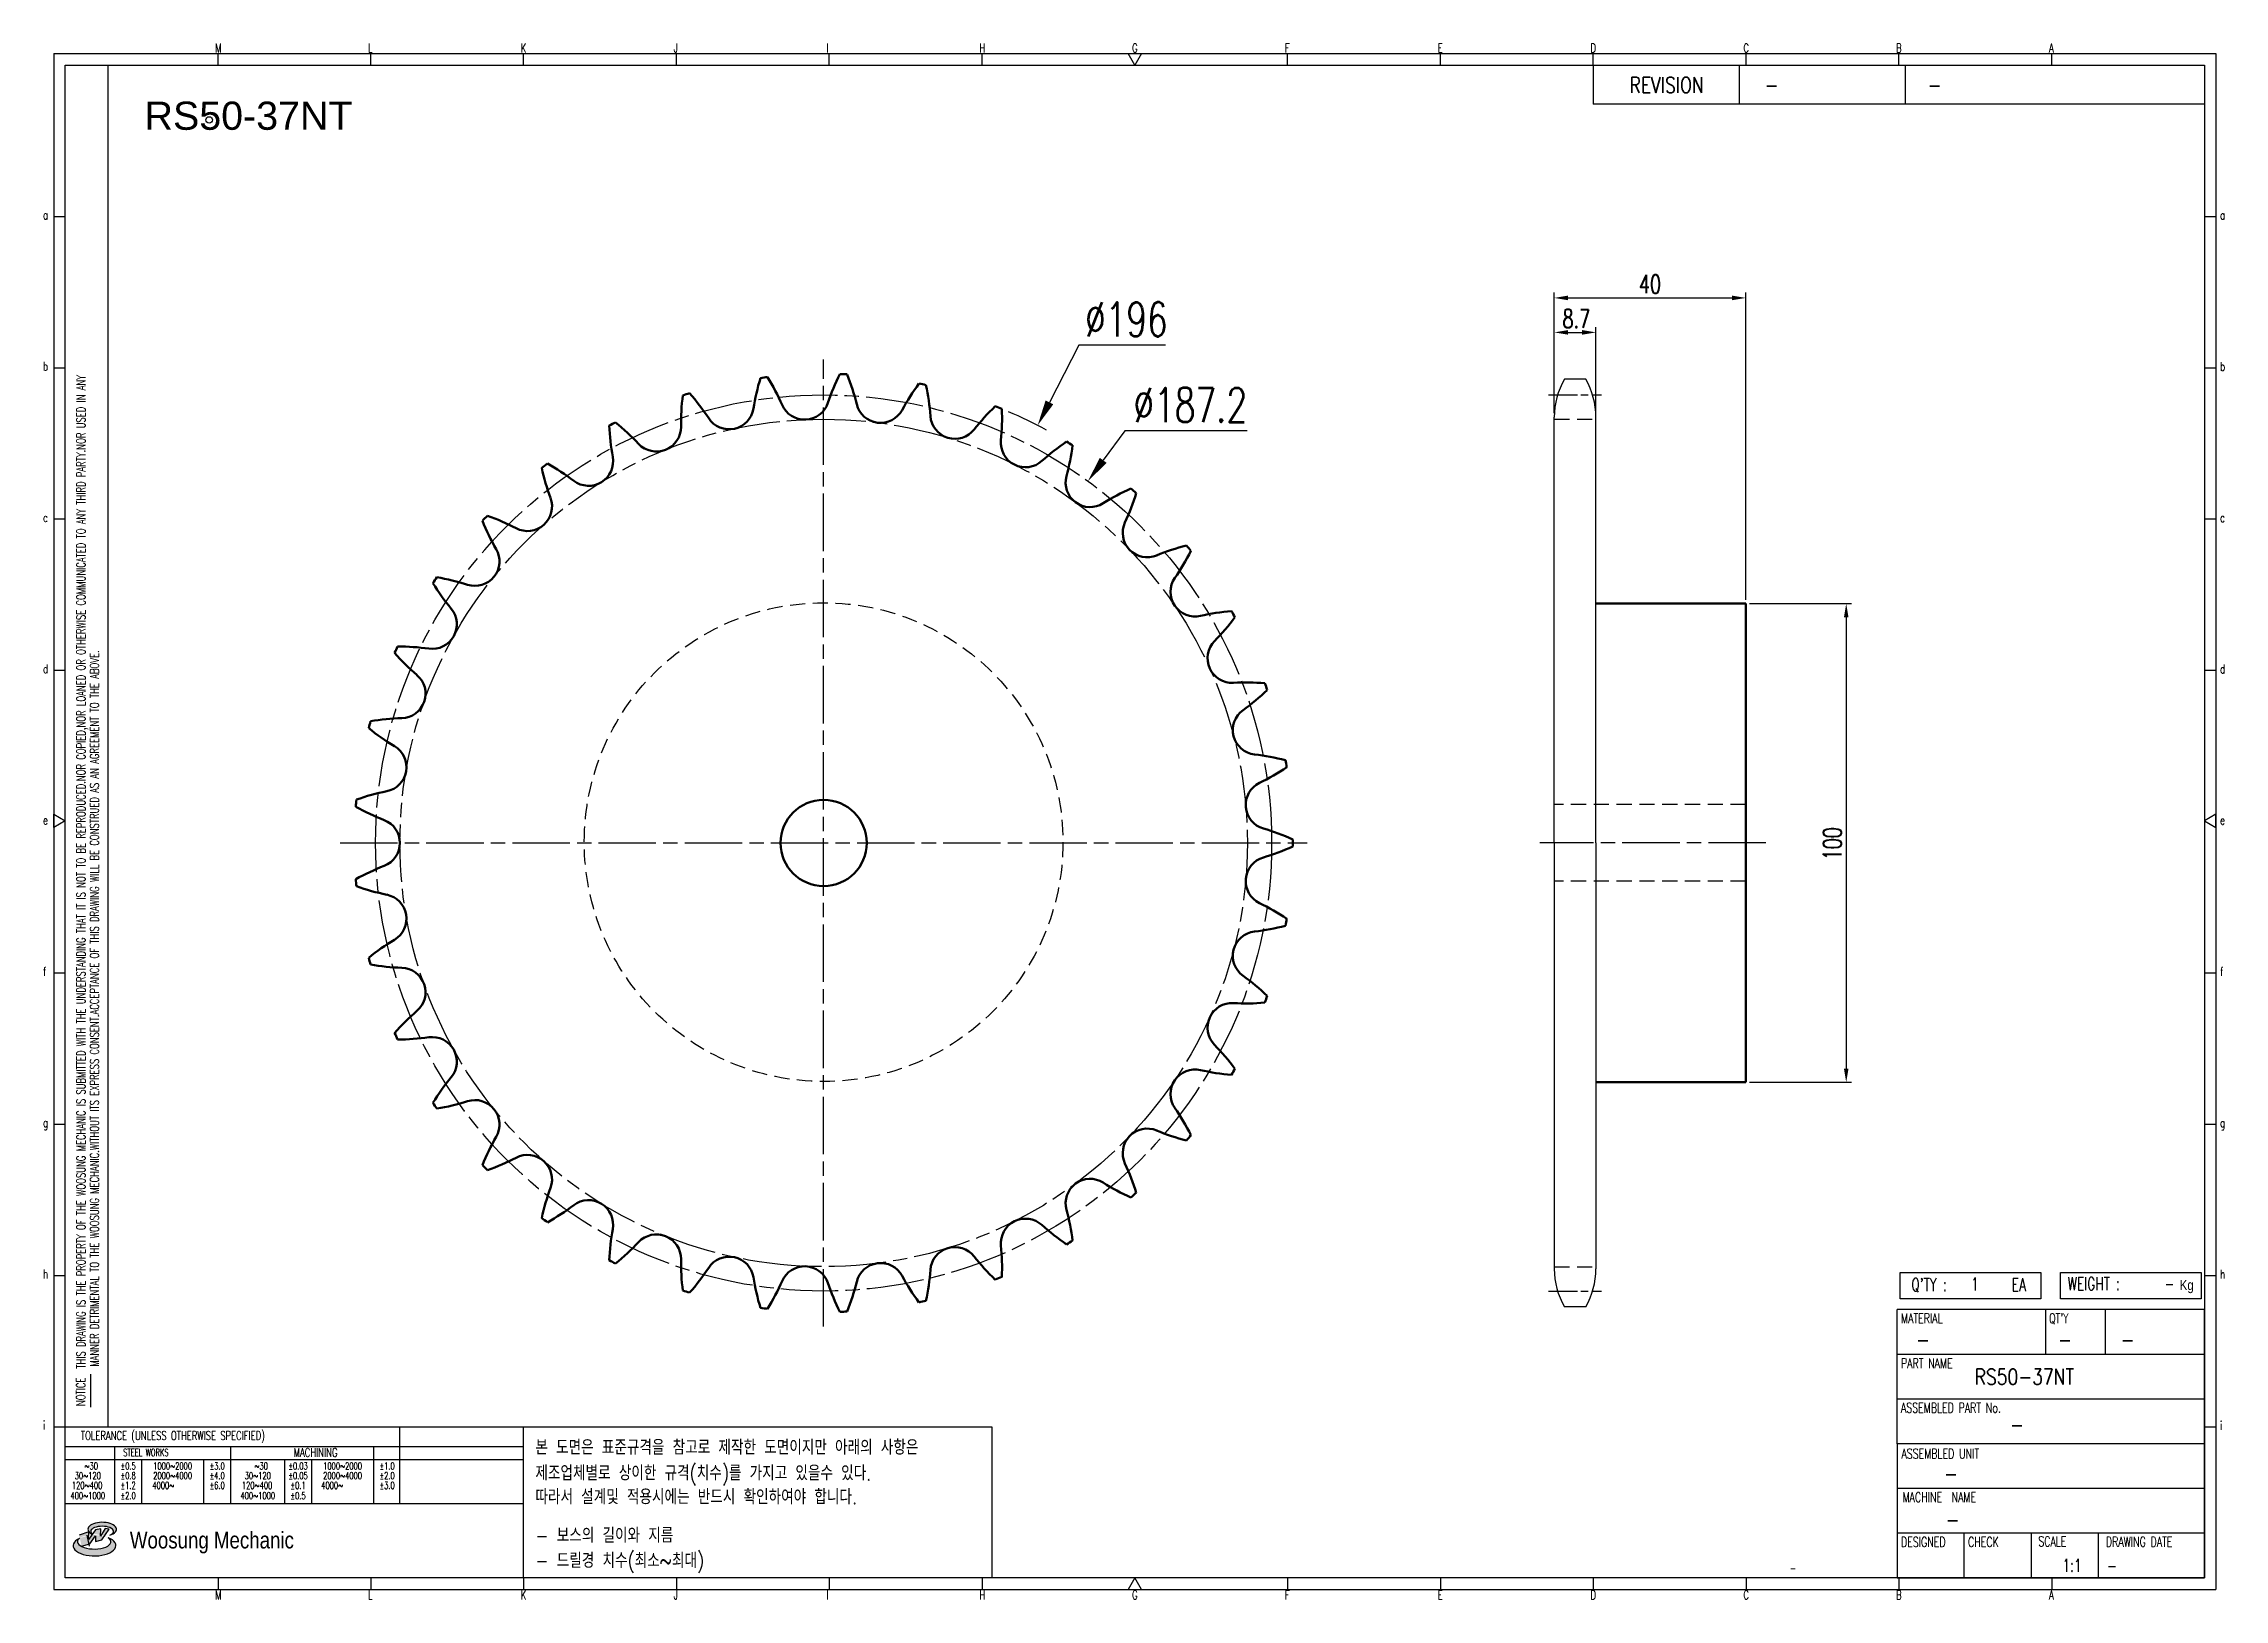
# Model space of a CAD drawing. Header units: millimetres. Extents: x 8307 to 8763, y 4750 to 5075.
import ezdxf
from ezdxf.enums import TextEntityAlignment as Align

# ---------------------------------------------------------------- set-up
doc = ezdxf.new("R2010")
doc.units = ezdxf.units.MM
for name, pattern in [('AM_ISO08W050', [18, 12, -1.5, 3, -1.5]), ('AM_ISO08W050x2', [9, 6, -0.75, 1.5, -0.75]), ('HIDDEN', [9.525, 6.35, -3.175])]:
    doc.linetypes.add(name, pattern=pattern)
for name, color, linetype, lineweight in [('20', 7, 'Continuous', 50), ('22', 30, 'AM_ISO08W050', 25), ('23', 40, 'AM_ISO08W050', 25), ('VIS', 7, 'Continuous', 50)]:
    doc.layers.add(name, color=color, linetype=linetype, lineweight=lineweight)
for name, color, linetype in [('HL', 2, 'HIDDEN'), ('S-DIM', 7, 'Continuous'), ('TITLE', 7, 'Continuous'), ('도면레이아웃', 7, 'Continuous')]:
    doc.layers.add(name, color=color, linetype=linetype)
doc.styles.add('HAN', font='ROMANS.shx', dxfattribs={"width": 0.7, "bigfont": 'whgtxt.shx'})
doc.styles.add('HKD_ST2', font='romans.shx', dxfattribs={"width": 0.7, "height": 4, "bigfont": '@extfont2.shx'})
doc.styles.add('HSG', font='SIMPLEX.shx', dxfattribs={"width": 0.7, "bigfont": 'HSG.shx'})
doc.styles.add('ROMANS', font='romans.shx', dxfattribs={"width": 0.7, "bigfont": 'whgtxt.shx'})
doc.styles.add('SLDTEXTSTYLE4', font='arial.ttf', dxfattribs={"width": 0.8})
doc.styles.get("Standard").update_dxf_attribs({"font": 'arial.ttf'})
doc.dimstyles.new('APP16', dxfattribs={"dimscale": 3, "dimtxt": 2.4, "dimasz": 1.8, "dimexe": 0.7, "dimexo": 0.5, "dimgap": 0.6, "dimtad": 1, "dimtoh": 1, "dimdec": 1, "dimrnd": 0.01, "dimzin": 9, "dimdsep": 46, "dimtxsty": 'HSG', "dimcen": 0, "dimclrd": 1, "dimclre": 1, "dimclrt": 256, "dimazin": 2, "dimtp": 1, "dimtm": 1, "dimtfac": 0.5, "dimtdec": 1, "dimtofl": 0, "dimtmove": 0, "dimatfit": 3, "dimfxl": 0, "dimtvp": 1, "dimtolj": 2, "dimlwd": -1, "dimlwe": -1, "dimarcsym": 0})
doc.dimstyles.new('APP4', dxfattribs={"dimscale": 1.6, "dimtxt": 2.4, "dimasz": 1.8, "dimexe": 0.7, "dimexo": 0.5, "dimgap": 0.6, "dimtad": 1, "dimtoh": 1, "dimdec": 1, "dimrnd": 0.01, "dimzin": 9, "dimdsep": 46, "dimtxsty": 'HSG', "dimcen": 0, "dimclrd": 1, "dimclre": 1, "dimclrt": 256, "dimazin": 2, "dimtp": 1, "dimtm": 1, "dimtfac": 0.5, "dimtdec": 1, "dimtofl": 0, "dimtmove": 0, "dimatfit": 3, "dimfxl": 0, "dimtvp": 1, "dimtolj": 2, "dimlwd": -1, "dimlwe": -1, "dimarcsym": 0})

# ---------------------------------------------------------------- blocks, each defined once
blk = doc.blocks.new('SUYWSHJH')
at = {"layer": '도면레이아웃'}
h = blk.add_hatch(color=10, dxfattribs=at)
h.paths.add_polyline_path([(1.544, 35.177), (1.554, 34.966), (1.779, 35.034), (2.054, 35.422), (1.908, 35.446), (1.728, 35.167), (1.741, 35.439), (1.547, 35.405), (1.292, 35.041), (1.295, 35.33), (0.943, 35.208), (1.03, 34.8), (1.336, 34.885)])
edge = h.paths.add_edge_path()
edge.add_ellipse((1.795, 35.421), major_axis=(-0.53, 0), ratio=0.487785, start_angle=122.36065, end_angle=403.39574)
edge.add_line((1.411, 35.244), (1.419, 35.261))
edge.add_ellipse((1.798, 35.344), major_axis=(-0.423, 0), ratio=0.444396, start_angle=131.58977, end_angle=386.19408, ccw=False)
edge = h.paths.add_edge_path()
edge.add_ellipse((1.512, 34.815), major_axis=(-0.793, 0), ratio=0.480113, start_angle=314.67633, end_angle=590.85213)
edge.add_ellipse((1.501, 34.958), major_axis=(-0.62, 0), ratio=0.43311, start_angle=331.7024, end_angle=574.42495, ccw=False)
for p, q in [((0, 90.118), (80.15, 90.118)), ((0, 90.118), (0, 33.191)), ((6.089, 89.693), (6.089, 90.118)), ((11.753, 89.693), (11.753, 90.118)), ((17.418, 89.693), (17.418, 90.118)), ((23.082, 89.693), (23.082, 90.118)), ((28.746, 89.693), (28.746, 90.118)), ((34.411, 89.693), (34.411, 90.118)), ((45.739, 89.693), (45.739, 90.118)), ((51.404, 89.693), (51.404, 90.118)), ((57.068, 89.693), (57.068, 90.118)), ((62.732, 89.693), (62.732, 90.118)), ((68.397, 89.693), (68.397, 90.118)), ((74.061, 89.693), (74.061, 90.118)), ((80.15, 90.118), (80.15, 33.191)), ((0, 84.085), (0.425, 84.085)), ((79.725, 84.085), (80.15, 84.085)), ((0, 78.478), (0.425, 78.478)), ((79.725, 78.478), (80.15, 78.478)), ((0, 72.87), (0.425, 72.87)), ((79.725, 72.87), (80.15, 72.87)), ((0, 67.262), (0.425, 67.262)), ((79.725, 67.262), (80.15, 67.262)), ((0, 56.047), (0.425, 56.047)), ((79.725, 56.047), (80.15, 56.047)), ((0, 50.439), (0.425, 50.439)), ((79.725, 50.439), (80.15, 50.439)), ((0, 44.832), (0.425, 44.832)), ((79.725, 44.832), (80.15, 44.832)), ((1.377, 39.947), (1.377, 41.174)), ((0, 39.224), (0.425, 39.224)), ((79.725, 39.224), (80.15, 39.224)), ((0, 33.191), (80.15, 33.191)), ((6.089, 33.616), (6.089, 33.191)), ((11.753, 33.616), (11.753, 33.191)), ((17.418, 33.616), (17.418, 33.191)), ((23.082, 33.616), (23.082, 33.191)), ((28.746, 33.616), (28.746, 33.191)), ((34.411, 33.616), (34.411, 33.191)), ((45.739, 33.616), (45.739, 33.191)), ((51.404, 33.616), (51.404, 33.191)), ((57.068, 33.616), (57.068, 33.191)), ((62.732, 33.616), (62.732, 33.191)), ((68.397, 33.616), (68.397, 33.191)), ((74.061, 33.616), (74.061, 33.191))]:
    blk.add_line(p, q)
at = {"color": 2}
for p, q in [((2.017, 39.224), (2.017, 89.693)), ((0.425, 39.224), (17.418, 39.224)), ((12.816, 39.224), (12.816, 36.382)), ((17.418, 33.616), (17.418, 39.224)), ((0.425, 38.487), (17.418, 38.487)), ((0.425, 38.012), (17.418, 38.012)), ((2.257, 38.487), (2.257, 36.382)), ((3.257, 38.012), (3.257, 36.382)), ((5.557, 38.012), (5.557, 36.382)), ((6.557, 38.5), (6.557, 36.382)), ((8.557, 38.012), (8.557, 36.382)), ((9.557, 38.026), (9.557, 36.382)), ((11.857, 38.487), (11.857, 36.382)), ((0.425, 36.382), (17.418, 36.382))]:
    blk.add_line(p, q, dxfattribs=at)
at = {"color": 6, "ltscale": 0.5}
for p, q in [((57.068, 89.693), (57.068, 88.246)), ((62.47, 89.693), (62.47, 88.246)), ((68.635, 89.693), (68.635, 88.246)), ((79.725, 88.246), (57.068, 88.246)), ((68.336, 38.59), (68.336, 43.563)), ((79.725, 43.563), (68.336, 43.563)), ((73.827, 43.563), (73.827, 41.905)), ((76.037, 43.563), (76.037, 41.905)), ((79.725, 38.59), (79.725, 43.563)), ((79.725, 41.905), (68.336, 41.905)), ((79.725, 40.248), (68.336, 40.248)), ((68.336, 38.59), (68.336, 33.616)), ((79.725, 38.59), (68.336, 38.59)), ((79.725, 33.616), (79.725, 38.59)), ((79.725, 36.932), (68.336, 36.932)), ((79.725, 35.274), (68.336, 35.274)), ((70.822, 33.616), (70.822, 35.274)), ((73.309, 33.616), (73.309, 35.274)), ((75.796, 33.616), (75.796, 35.274)), ((68.336, 33.616), (79.725, 33.616))]:
    blk.add_line(p, q, dxfattribs=at)
for points in [[(40.075, 89.693), (39.83, 90.118), (40.32, 90.118)], [(0.425, 89.693), (79.725, 89.693), (79.725, 33.616), (0.425, 33.616)], [(0.425, 61.679), (0, 61.433), (0, 61.924)], [(79.725, 61.679), (80.15, 61.433), (80.15, 61.924)], [(40.075, 33.616), (39.83, 33.191), (40.32, 33.191)]]:
    blk.add_lwpolyline(points, close=True)
at = {"layer": 'TITLE', "color": 20}
for p, q in [((68.449, 43.961), (68.449, 44.936)), ((68.449, 44.936), (73.654, 44.936)), ((73.654, 44.936), (73.654, 43.961)), ((74.39, 43.961), (74.39, 44.936)), ((74.39, 44.936), (79.595, 44.936)), ((79.595, 44.936), (79.595, 43.961)), ((73.654, 43.961), (68.449, 43.961)), ((79.595, 43.961), (74.39, 43.961))]:
    blk.add_line(p, q, dxfattribs=at)
at = {"layer": '도면레이아웃'}
for p, q in [((1.295, 35.33), (0.943, 35.208)), ((1.03, 34.8), (1.336, 34.885)), ((1.224, 35.208), (1.311, 34.8)), ((1.224, 35.208), (1.224, 35.208)), ((1.547, 35.405), (1.292, 35.041)), ((1.292, 35.041), (1.295, 35.33)), ((1.336, 34.885), (1.544, 35.177)), ((1.419, 35.261), (1.411, 35.244)), ((1.544, 35.177), (1.554, 34.966)), ((1.741, 35.439), (1.547, 35.405)), ((1.554, 34.966), (1.779, 35.034)), ((1.908, 35.446), (1.728, 35.167)), ((1.728, 35.167), (1.741, 35.439)), ((1.779, 35.034), (2.054, 35.422)), ((2.054, 35.422), (1.908, 35.446))]:
    blk.add_line(p, q, dxfattribs=at)
for centre, major_axis, ratio, start_param, end_param in [((1.795, 35.421), (-0.53, 0), 0.487785, 2.135596, 7.040584), ((1.512, 34.815), (-0.793, 0), 0.480113, 5.492138, 10.312315), ((1.501, 34.958), (-0.62, 0), 0.43311, 5.789299, 10.025607), ((1.798, 35.344), (-0.423, 0), 0.444396, 2.296675, 6.740358)]:
    blk.add_ellipse(centre, major_axis=major_axis, ratio=ratio, start_param=start_param, end_param=end_param, dxfattribs=at)
at = {"color": 4, "style": 'HKD_ST2', "width": 0.7}
for s, p in [('M', (5.988, 90.164)), ('L', (11.652, 90.164)), ('K', (17.316, 90.164)), ('J', (22.981, 90.164)), ('I', (28.645, 90.164)), ('H', (34.309, 90.164)), ('G', (39.974, 90.164)), ('F', (45.638, 90.164)), ('E', (51.302, 90.164)), ('D', (56.967, 90.164)), ('C', (62.631, 90.164)), ('B', (68.295, 90.164)), ('A', (73.96, 90.164)), ('a', (-0.395, 83.976)), ('a', (80.305, 83.97)), ('b', (-0.395, 78.368)), ('b', (80.305, 78.362)), ('c', (-0.395, 72.76)), ('c', (80.305, 72.754)), ('d', (-0.395, 67.153)), ('d', (80.305, 67.147)), ('e', (-0.395, 61.545)), ('e', (80.305, 61.539)), ('f', (-0.395, 55.937)), ('f', (80.305, 55.931)), ('g', (-0.395, 50.33)), ('g', (80.305, 50.324)), ('h', (-0.395, 44.722)), ('h', (80.305, 44.716)), ('i', (-0.395, 39.114)), ('i', (80.305, 39.108)), ('M', (5.988, 32.824)), ('L', (11.652, 32.824)), ('K', (17.316, 32.824)), ('J', (22.981, 32.824)), ('I', (28.645, 32.824)), ('H', (34.309, 32.824)), ('G', (39.974, 32.824)), ('F', (45.638, 32.824)), ('E', (51.302, 32.824)), ('D', (56.967, 32.824)), ('C', (62.631, 32.824)), ('B', (68.295, 32.824)), ('A', (73.96, 32.824))]:
    blk.add_text(s, height=0.326, dxfattribs=at).set_placement(p)
for s, height, style, width, p in [('REVISION', 0.5806, 'HAN', 0.8, (58.415, 88.664)), ('-', 0.581, 'HAN', 0.8, (63.426, 88.664)), ('-', 0.581, 'HAN', 0.8, (69.468, 88.664)), ("Q'TY : ", 0.4746, 'HKD_ST2', 0.7, (68.857, 44.253)), ('1', 0.475, 'HKD_ST2', 0.7, (71.071, 44.275)), ('EA', 0.4746, 'HKD_ST2', 0.7, (72.578, 44.253)), ('WEIGHT : ', 0.4746, 'HKD_ST2', 0.7, (74.65, 44.286)), ('-', 0.581, 'HAN', 0.8, (69.029, 42.157)), ('-', 0.581, 'HAN', 0.8, (74.289, 42.157)), ('-', 0.581, 'HAN', 0.8, (76.623, 42.157)), ('-', 0.581, 'HAN', 0.8, (72.515, 39.013)), ('-', 0.581, 'HAN', 0.8, (70.067, 37.189)), ('-', 0.581, 'HAN', 0.8, (70.126, 35.48)), ('1:1', 0.4746, 'HKD_ST2', 0.7, (74.458, 33.848)), ('-', 0.475, 'HKD_ST2', 0.7, (76.112, 33.837))]:
    blk.add_text(s, height=height, dxfattribs=dict(style=style, width=width)).set_placement(p)
at = {"color": 6, "style": 'HKD_ST2', "width": 0.7}
for s, p in [(' THIS DRAWING IS THE PROPERTY OF THE WOOSUNG MECHANIC IS SUBMITTED WITH THE UNDERSTANDING THAT IT IS NOT TO BE REPRODUCED.NOR COPIED,NOR LOANED OR OTHERWISE COMMUNICATED TO ANY THIRD PARTY.NOR USED IN ANY', (1.173, 41.217)), ('MANNER DETRIMENTAL TO THE WOOSUNG MECHANIC.WITHOUT ITS EXPRESS CONSENT.ACCEPTANCE OF THIS DRAWING WILL BE CONSTRUED AS AN AGREEMENT TO THE ABOVE.', (1.672, 41.447))]:
    blk.add_text(s, height=0.326266, rotation=90, dxfattribs=at).set_placement(p)
at = {"style": 'HKD_ST2', "width": 0.7}
blk.add_text('-', height=0.475, dxfattribs=at).set_placement((78.613, 44.286), align=Align.RIGHT)
at = {"color": 4, "style": 'HKD_ST2', "width": 0.7}
for s, height, p in [('MATERIAL', 0.3651, (68.474, 43.425)), ("QT'Y", 0.3651, (73.965, 43.425)), ('PART NAME', 0.3651, (68.474, 41.756)), ('ASSEMBLED PART No.', 0.36511, (68.474, 40.109)), ('ASSEMBLED UNIT', 0.36511, (68.49, 38.408)), ('MACHINE  NAME', 0.36511, (68.532, 36.794)), ('DESIGNED', 0.3651, (68.474, 35.136)), ('CHECK', 0.3651, (70.961, 35.136)), ('SCALE', 0.3651, (73.566, 35.153)), ('DRAWING DATE', 0.36511, (76.071, 35.141))]:
    blk.add_text(s, height=height, dxfattribs=at).set_placement(p, align=Align.TOP_LEFT)
at = {"style": 'HKD_ST2', "width": 0.7}
blk.add_text('NOTICE', height=0.3263, rotation=90, dxfattribs=at).set_placement((1.163, 39.988))
for s, height, style, width, p in [('TOLERANCE (UNLESS OTHERWISE SPECIFIED)', 0.32627, 'HKD_ST2', 0.7, (4.417, 38.896)), ('-', 0.326, 'ROMANS', 0.65, (64.469, 33.975))]:
    blk.add_text(s, height=height, dxfattribs=dict(style=style, width=width)).set_placement(p, align=Align.MIDDLE_CENTER)
at = {"color": 4, "style": 'HKD_ST2', "width": 0.7}
for s, height, p in [('STEEL WORKS', 0.26101, (3.416, 38.268)), ('MACHINING', 0.3263, (9.707, 38.27)), ('%%P0.5', 0.261, (2.757, 37.762)), ('%%P0.8', 0.261, (2.757, 37.411)), ('%%P3.0', 0.261, (6.057, 37.762)), ('%%P4.0', 0.261, (6.057, 37.411)), ('%%P0.03', 0.261, (9.057, 37.762)), ('%%P0.05', 0.261, (9.057, 37.411)), ('%%P1.0', 0.261, (12.357, 37.762)), ('%%P2.0', 0.261, (12.357, 37.411)), ('%%P1.2', 0.261, (2.757, 37.045)), ('%%P2.0', 0.261, (2.757, 36.67)), ('%%P6.0', 0.261, (6.057, 37.045)), ('%%P0.1', 0.261, (9.057, 37.045)), ('%%P0.5', 0.261, (9.057, 36.67)), ('%%P3.0', 0.261, (12.357, 37.045))]:
    blk.add_text(s, height=height, dxfattribs=at).set_placement(p, align=Align.MIDDLE)
for s, height, p in [('30%%126120', 0.261, (1.263, 37.411)), ('%%12630', 0.261, (1.389, 37.762)), ('2000%%1264000', 0.26101, (4.407, 37.411)), ('1000%%1262000', 0.26101, (4.407, 37.762)), ('30%%126120', 0.261, (7.563, 37.411)), ('%%12630', 0.261, (7.689, 37.762)), ('2000%%1264000', 0.26101, (10.707, 37.411)), ('1000%%1262000', 0.26101, (10.707, 37.762)), ('400%%1261000', 0.26101, (1.263, 36.67)), ('120%%126400', 0.26101, (1.237, 37.045)), ('4000%%126', 0.261, (4.061, 37.045)), ('400%%1261000', 0.26101, (7.563, 36.67)), ('120%%126400', 0.26101, (7.537, 37.045)), ('4000%%126', 0.261, (10.321, 37.045))]:
    blk.add_text(s, height=height, dxfattribs=at).set_placement(p, align=Align.MIDDLE_CENTER)
at = {"color": 1, "style": 'SLDTEXTSTYLE4', "width": 0.8}
blk.add_text('Woosung Mechanic', height=0.61957, dxfattribs=at).set_placement((2.822, 34.711))
at = {"layer": 'TITLE', "width": 0.8}
blk.add_text('Kg', height=0.3789, dxfattribs=at).set_placement((78.807, 44.286))
blk = doc.blocks.new('*D303')
at = {"layer": 'Defpoints', "color": 0, "transparency": 16777216}
for p in [(8514.99, 4994.94), (8425.57, 4820.47)]:
    blk.add_point(p, dxfattribs=at)
at = {"layer": 'S-DIM', "color": 1, "transparency": 16777216}
for p, q in [((8523.57, 5011.69), (8517.45, 4999.74)), ((8541.69, 5011.69), (8523.57, 5011.69))]:
    blk.add_line(p, q, dxfattribs=at)
blk.add_arc((8470.28, 4907.71), 98.02, 61.6367, 66.798, dxfattribs=at)
blk.add_solid([(8516.65, 5000.15), (8518.25, 4999.33), (8514.99, 4994.94)], dxfattribs=at)
at = {"layer": 'S-DIM', "transparency": 16777216, "insert": (8533.53, 5017.09), "char_height": 7.2, "attachment_point": 5, "style": 'HSG'}
blk.add_mtext('\\A2;∅196', dxfattribs=at)
blk = doc.blocks.new('*D304')
at = {"layer": 'Defpoints', "color": 0, "transparency": 16777216}
for p in [(8525.5, 4983.28), (8415.06, 4832.13)]:
    blk.add_point(p, dxfattribs=at)
at = {"layer": 'S-DIM', "color": 1, "transparency": 16777216}
for p, q in [((8533.2, 4993.82), (8528.68, 4987.64)), ((8558.76, 4993.82), (8533.2, 4993.82))]:
    blk.add_line(p, q, dxfattribs=at)
blk.add_solid([(8527.96, 4988.17), (8529.41, 4987.11), (8525.5, 4983.28)], dxfattribs=at)
at = {"layer": 'S-DIM', "transparency": 16777216, "insert": (8546.88, 4999.22), "char_height": 7.2, "attachment_point": 5, "style": 'HSG'}
blk.add_mtext('\\A2;∅187.2', dxfattribs=at)
blk = doc.blocks.new('*D307')
at = {"layer": 'Defpoints', "color": 0, "transparency": 16777216}
for p in [(8631.62, 5014.37), (8622.92, 4996.67), (8631.62, 4996.67)]:
    blk.add_point(p, dxfattribs=at)
at = {"layer": 'S-DIM', "color": 1, "transparency": 16777216}
for p, q in [((8622.92, 4997.47), (8622.92, 5015.49)), ((8625.8, 5014.37), (8628.74, 5014.37)), ((8631.62, 4997.47), (8631.62, 5015.49))]:
    blk.add_line(p, q, dxfattribs=at)
for points in [[(8625.8, 5014.85), (8625.8, 5013.89), (8622.92, 5014.37)], [(8628.74, 5014.85), (8628.74, 5013.89), (8631.62, 5014.37)]]:
    blk.add_solid(points, dxfattribs=at)
at = {"layer": 'S-DIM', "transparency": 16777216, "insert": (8627.53, 5017.25), "char_height": 3.84, "attachment_point": 5, "style": 'HSG'}
blk.add_mtext('\\A2;8.7', dxfattribs=at)
blk = doc.blocks.new('*D308')
at = {"layer": 'Defpoints', "color": 0, "transparency": 16777216}
for p in [(8662.92, 5021.57), (8622.92, 4996.67), (8662.92, 4957.71)]:
    blk.add_point(p, dxfattribs=at)
at = {"layer": 'S-DIM', "color": 1, "transparency": 16777216}
for p, q in [((8622.92, 4997.47), (8622.92, 5022.69)), ((8625.8, 5021.57), (8660.04, 5021.57)), ((8662.92, 4958.51), (8662.92, 5022.69))]:
    blk.add_line(p, q, dxfattribs=at)
for points in [[(8625.8, 5022.05), (8625.8, 5021.09), (8622.92, 5021.57)], [(8660.04, 5022.05), (8660.04, 5021.09), (8662.92, 5021.57)]]:
    blk.add_solid(points, dxfattribs=at)
at = {"layer": 'S-DIM', "transparency": 16777216, "insert": (8642.92, 5024.45), "char_height": 3.84, "attachment_point": 5, "style": 'HSG'}
blk.add_mtext('\\A2;40', dxfattribs=at)
blk = doc.blocks.new('*D309')
at = {"layer": 'Defpoints', "color": 0, "transparency": 16777216}
for p in [(8662.92, 4957.71), (8662.92, 4857.71), (8683.91, 4857.71)]:
    blk.add_point(p, dxfattribs=at)
at = {"layer": 'S-DIM', "color": 1, "transparency": 16777216}
for p, q in [((8663.72, 4957.71), (8685.03, 4957.71)), ((8683.91, 4954.83), (8683.91, 4860.59)), ((8663.72, 4857.71), (8685.03, 4857.71))]:
    blk.add_line(p, q, dxfattribs=at)
for points in [[(8683.43, 4954.83), (8684.39, 4954.83), (8683.91, 4957.71)], [(8683.43, 4860.59), (8684.39, 4860.59), (8683.91, 4857.71)]]:
    blk.add_solid(points, dxfattribs=at)
at = {"layer": 'S-DIM', "transparency": 16777216, "insert": (8681.03, 4907.54), "char_height": 3.84, "attachment_point": 5, "rotation": 90, "style": 'HSG'}
blk.add_mtext('\\A2;100', dxfattribs=at)

msp = doc.modelspace()

# ---------------------------------------------------------------- linework, layer by layer
for p, q in [((8629.49, 5004.61), (8625.04, 5004.61)), ((8622.92, 4907.71), (8622.92, 4996.67)), ((8631.62, 4907.71), (8631.62, 4996.67)), ((8622.92, 4907.71), (8622.92, 4818.74)), ((8631.62, 4907.71), (8631.62, 4818.74)), ((8629.49, 4810.8), (8625.04, 4810.8))]:
    msp.add_line(p, q)
at = {"color": 4}
msp.add_lwpolyline([(8407.61, 4785.76), (8505.45, 4785.76), (8505.45, 4754.16), (8407.61, 4754.16)], close=True, dxfattribs=at)
msp.add_circle((8341.93, 5058.74), 0.681)
for centre, start, end in [((8638.79, 4996.67), 150, 180), ((8615.74, 4996.67), 0, 30), ((8638.79, 4818.74), 180, 210), ((8615.74, 4818.74), 330, 0)]:
    msp.add_arc(centre, 15.87, start, end)
at = {"layer": '20'}
for centre, radius, start, end in [((8502.57, 4990.96), 47.55, 163.0333, 170.9459), ((8470.28, 4907.71), 98.02, 96.864, 97.7306), ((8418.05, 4980.14), 47.55, 23.6486, 31.5613), ((8516.18, 4984.31), 47.55, 153.3035, 161.2162), ((8470.28, 4907.71), 98.02, 87.1342, 88.0009), ((8431.04, 4987.92), 47.55, 13.9189, 21.8316), ((8528.46, 4975.45), 47.55, 143.5738, 151.4865), ((8470.28, 4907.71), 98.02, 77.4045, 78.2712), ((8445.16, 4993.4), 47.55, 4.1892, 12.1019), ((8488.04, 4995.22), 47.55, 172.763, 180.6757), ((8470.28, 4907.71), 98.02, 106.5937, 107.4604), ((8406.56, 4970.27), 47.55, 33.3784, 41.2911), ((8450.55, 4999.25), 5.13, 213.3784, 350.9459), ((8466.3, 5001.27), 5.13, 203.6486, 341.2162), ((8482.17, 5000.59), 5.13, 193.9189, 331.4865), ((8539.07, 4964.64), 47.55, 133.8441, 141.7568), ((8470.28, 4907.71), 98.02, 67.6748, 68.5414), ((8460, 4996.41), 47.55, 354.4595, 2.3721), ((8470.28, 4907.71), 98.02, 116.3234, 117.1901), ((8472.99, 4996.96), 47.55, 182.4927, 190.4054), ((8396.9, 4958.6), 47.55, 43.1081, 51.0208), ((8435.36, 4994.6), 5.13, 223.1081, 0.6757), ((8497.7, 4997.25), 5.13, 184.1892, 321.7568), ((8512.44, 4991.32), 5.13, 174.4595, 312.027), ((8547.71, 4952.19), 47.55, 124.1144, 132.027), ((8475.14, 4996.87), 47.55, 344.7297, 352.6424), ((8470.28, 4907.71), 98.02, 57.945, 58.8117), ((8470.28, 4907.71), 98.02, 126.0532, 126.9198), ((8457.87, 4996.14), 47.55, 192.2225, 200.1351), ((8389.36, 4945.47), 47.55, 52.8378, 60.7505), ((8421.18, 4987.45), 5.13, 232.8378, 10.4054), ((8525.96, 4983), 5.13, 164.7297, 302.2973), ((8408.41, 4978), 5.13, 242.5676, 20.1351), ((8554.11, 4938.47), 47.55, 114.3846, 122.2973), ((8490.14, 4994.77), 47.55, 335, 342.9127), ((8470.28, 4907.71), 98.02, 48.2153, 49.082), ((8470.28, 4907.71), 98.02, 135.7829, 136.6495), ((8384.14, 4931.25), 47.55, 62.5676, 70.4802), ((8443.1, 4992.77), 47.55, 201.9522, 209.8649), ((8537.89, 4972.5), 5.13, 155, 292.5676), ((8397.42, 4966.54), 5.13, 252.2973, 29.8649), ((8558.1, 4923.86), 47.55, 104.6549, 112.5676), ((8504.57, 4990.16), 47.55, 325.2703, 333.1829), ((8470.28, 4907.71), 98.02, 38.4856, 39.3522), ((8470.28, 4907.71), 98.02, 145.5126, 146.3793), ((8429.12, 4986.95), 47.55, 211.6819, 219.5946), ((8381.4, 4916.35), 47.55, 72.2973, 80.21), ((8547.87, 4960.15), 5.13, 145.2703, 282.8378), ((8388.52, 4953.38), 5.13, 262.027, 39.5946), ((8559.57, 4908.78), 47.55, 94.9252, 102.8378), ((8518.01, 4983.18), 47.55, 315.5405, 323.4532), ((8470.28, 4907.71), 98.02, 28.7559, 29.6225), ((8470.28, 4907.71), 98.02, 155.2423, 156.109), ((8381.22, 4901.21), 47.55, 82.027, 89.9397), ((8555.61, 4946.28), 5.13, 135.5405, 273.1081), ((8416.32, 4978.86), 47.55, 221.4117, 229.3243), ((8381.98, 4938.9), 5.13, 271.7568, 49.3243), ((8558.47, 4893.68), 47.55, 85.1954, 93.1081), ((8530.08, 4974.02), 47.55, 305.8108, 313.7235), ((8470.28, 4907.71), 98.02, 19.0261, 19.8928), ((8560.9, 4931.3), 5.13, 125.8108, 263.3784), ((8470.28, 4907.71), 98.02, 164.9721, 165.8387), ((8405.07, 4968.71), 47.55, 231.1414, 239.0541), ((8383.6, 4886.25), 47.55, 91.7568, 99.6694), ((8377.98, 4923.53), 5.13, 281.4865, 59.0541), ((8554.83, 4878.97), 47.55, 75.4657, 83.3784), ((8470.28, 4907.71), 98.02, 9.2964, 10.1631), ((8540.43, 4962.96), 47.55, 296.0811, 303.9938), ((8470.28, 4907.71), 98.02, 174.7018, 175.5685), ((8388.47, 4871.91), 47.55, 101.4865, 109.3992), ((8563.59, 4915.65), 5.13, 116.0811, 253.6486), ((8395.7, 4956.81), 47.55, 240.8711, 248.7838), ((8376.63, 4907.71), 5.13, 291.2162, 68.7838), ((8548.76, 4865.1), 47.55, 65.736, 73.6486), ((8548.76, 4950.31), 47.55, 286.3514, 294.264), ((8470.28, 4907.71), 98.02, 359.5667, 0.4333), ((8395.7, 4858.6), 47.55, 111.2162, 119.1289), ((8563.59, 4899.76), 5.13, 106.3514, 243.9189), ((8470.28, 4907.71), 98.02, 184.4315, 185.2982), ((8388.47, 4943.5), 47.55, 250.6008, 258.5135), ((8377.98, 4891.88), 5.13, 300.9459, 78.5135), ((8540.43, 4852.45), 47.55, 56.0062, 63.9189), ((8560.9, 4884.11), 5.13, 96.6216, 234.1892), ((8554.83, 4936.44), 47.55, 276.6216, 284.5343), ((8470.28, 4907.71), 98.02, 349.8369, 350.7036), ((8405.07, 4846.7), 47.55, 120.9459, 128.8586), ((8470.28, 4907.71), 98.02, 194.1613, 195.0279), ((8383.6, 4929.16), 47.55, 260.3306, 268.2432), ((8381.98, 4876.51), 5.13, 310.6757, 88.2432), ((8530.08, 4841.39), 47.55, 46.2765, 54.1892), ((8470.28, 4907.71), 98.02, 340.1072, 340.9739), ((8416.32, 4836.55), 47.55, 130.6757, 138.5883), ((8555.61, 4869.13), 5.13, 86.8919, 224.4595), ((8558.47, 4921.73), 47.55, 266.8919, 274.8046), ((8470.28, 4907.71), 98.02, 203.891, 204.7577), ((8381.22, 4914.2), 47.55, 270.0603, 277.973), ((8388.52, 4862.03), 5.13, 320.4054, 97.973), ((8518.01, 4832.23), 47.55, 36.5468, 44.4595), ((8429.12, 4828.46), 47.55, 140.4054, 148.3181), ((8547.87, 4855.27), 5.13, 77.1622, 214.7297), ((8559.57, 4906.63), 47.55, 257.1622, 265.0748), ((8470.28, 4907.71), 98.02, 330.3775, 331.2441), ((8470.28, 4907.71), 98.02, 213.6207, 214.4874), ((8381.4, 4899.06), 47.55, 279.79, 287.7027), ((8397.42, 4848.87), 5.13, 330.1351, 107.7027), ((8504.57, 4825.25), 47.55, 26.8171, 34.7297), ((8537.89, 4842.91), 5.13, 67.4324, 205), ((8558.1, 4891.55), 47.55, 247.4324, 255.3451), ((8443.1, 4822.64), 47.55, 150.1351, 158.0478), ((8470.28, 4907.71), 98.02, 320.6478, 321.5144), ((8470.28, 4907.71), 98.02, 223.3505, 224.2171), ((8384.14, 4884.16), 47.55, 289.5198, 297.4324), ((8408.41, 4837.41), 5.13, 339.8649, 117.4324), ((8490.14, 4820.64), 47.55, 17.0873, 25), ((8457.87, 4819.27), 47.55, 159.8649, 167.7775), ((8525.96, 4832.41), 5.13, 57.7027, 195.2703), ((8554.11, 4876.94), 47.55, 237.7027, 245.6154), ((8470.28, 4907.71), 98.02, 310.918, 311.7847), ((8470.28, 4907.71), 98.02, 233.0802, 233.9468), ((8389.36, 4869.94), 47.55, 299.2495, 307.1622), ((8421.18, 4827.96), 5.13, 349.5946, 127.1622), ((8475.14, 4818.54), 47.55, 7.3576, 15.2703), ((8472.99, 4818.45), 47.55, 169.5946, 177.5073), ((8435.36, 4820.81), 5.13, 359.3243, 136.8919), ((8512.44, 4824.09), 5.13, 47.973, 185.5405), ((8547.71, 4863.22), 47.55, 227.973, 235.8856), ((8470.28, 4907.71), 98.02, 242.8099, 243.6766), ((8396.9, 4856.81), 47.55, 308.9792, 316.8919), ((8488.04, 4820.19), 47.55, 179.3243, 187.237), ((8450.55, 4816.16), 5.13, 9.0541, 146.6216), ((8497.7, 4818.16), 5.13, 38.2432, 175.8108), ((8539.07, 4850.77), 47.55, 218.2432, 226.1559), ((8460, 4819), 47.55, 357.6279, 5.5405), ((8470.28, 4907.71), 98.02, 301.1883, 302.055), ((8406.56, 4845.14), 47.55, 318.7089, 326.6216), ((8502.57, 4824.45), 47.55, 189.0541, 196.9667), ((8418.05, 4835.27), 47.55, 328.4387, 336.3514), ((8466.3, 4814.14), 5.13, 18.7838, 156.3514), ((8516.18, 4831.11), 47.55, 198.7838, 206.6965), ((8431.04, 4827.49), 47.55, 338.1684, 346.0811), ((8482.17, 4814.82), 5.13, 28.5135, 166.0811), ((8528.46, 4839.96), 47.55, 208.5135, 216.4262), ((8445.16, 4822.01), 47.55, 347.8981, 355.8108), ((8470.28, 4907.71), 98.02, 291.4586, 292.3252), ((8470.28, 4907.71), 98.02, 252.5396, 253.4063), ((8470.28, 4907.71), 98.02, 281.7288, 282.5955), ((8470.28, 4907.71), 98.02, 262.2694, 263.136), ((8470.28, 4907.71), 98.02, 271.9991, 272.8658)]:
    msp.add_arc(centre, radius, start, end, dxfattribs=at)
at = {"layer": '22', "linetype": 'AM_ISO08W050x2'}
for p, q in [((8621.74, 5001.3), (8632.8, 5001.3)), ((8621.74, 4814.11), (8632.8, 4814.11))]:
    msp.add_line(p, q, dxfattribs=at)
at = {"layer": '23', "color": 4, "linetype": 'AM_ISO08W050x2', "ltscale": 2}
for p, q in [((8470.28, 4806.68), (8470.28, 5008.73)), ((8369.26, 4907.71), (8571.3, 4907.71)), ((8667.13, 4907.71), (8619.89, 4907.71))]:
    msp.add_line(p, q, dxfattribs=at)
for radius in [93.6, 88.52]:
    msp.add_circle((8470.28, 4907.71), radius, dxfattribs=at)
at = {"layer": 'HL', "ltscale": 0.5}
for p, q in [((8622.92, 4996.22), (8631.62, 4996.22)), ((8662.92, 4915.71), (8622.92, 4915.71)), ((8662.92, 4899.71), (8622.92, 4899.71)), ((8622.92, 4819.19), (8631.62, 4819.19))]:
    msp.add_line(p, q, dxfattribs=at)
msp.add_circle((8470.28, 4907.88), 50, dxfattribs=at)
at = {"layer": 'VIS'}
for p, q in [((8662.92, 4957.71), (8631.62, 4957.71)), ((8662.92, 4957.71), (8662.92, 4857.71)), ((8662.92, 4857.71), (8631.62, 4857.71))]:
    msp.add_line(p, q, dxfattribs=at)
msp.add_circle((8470.28, 4907.71), 9, dxfattribs=at)

# ---------------------------------------------------------------- block references
at = {"xscale": 5.635920414095341, "yscale": 5.635920414095341, "zscale": 5.635920414095341}
msp.add_blockref('SUYWSHJH', (8309.44, 4564.7), dxfattribs=at)

# ---------------------------------------------------------------- texts
at = {"color": 2}
msp.add_text('RS50-37NT', height=5.889, dxfattribs=at).set_placement((8328.42, 5056.69))
at = {"style": 'HAN', "width": 0.8}
msp.add_text('RS50-37NT', height=3.272, dxfattribs=at).set_placement((8710.76, 4794.56))
at = {"color": 4, "style": 'HAN', "width": 0.8}
for s, p in [('본 도면은 표준규격을 참고로 제작한 도면이지만 아래의 사항은', (8410.06, 4779.91)), ('제조업체별로 상이한 규격(치수)를 가지고 있을수 있다.', (8410.06, 4774.54)), ('따라서 설계및 적용시에는 반드시 확인하여야 합니다.', (8410.06, 4769.56)), ('- 보스의 길이와 지름', (8410.06, 4761.53)), ('- 드릴경 치수(최소~최대)', (8410.06, 4756.26))]:
    msp.add_text(s, height=3.0962, dxfattribs=at).set_placement(p)

# ---------------------------------------------------------------- dimensions: what is measured, and where the dimension line sits
at = {"layer": 'S-DIM', "color": 3}
dim = msp.add_linear_dim(base=(8662.92, 5021.57), p1=(8622.92, 4996.67), p2=(8662.92, 4957.71), dimstyle='APP4', dxfattribs=at)
dim.commit()
dim.dimension.update_dxf_attribs({"geometry": '*D308', "text_midpoint": (8642.92, 5024.45)})
for p1, p2, picture, middle in [((8425.5702, 4820.4733), (8514.9856, 4994.9372), '*D303', (8533.5293, 5011.6854)), ((8415.06, 4832.13), (8525.5, 4983.28), '*D304', (8546.88, 4993.82))]:
    dim = msp.add_diameter_dim_2p(p1=p1, p2=p2, dimstyle='APP16', dxfattribs=at)
    dim.commit()
    dim.dimension.update_dxf_attribs({"geometry": picture, "text_midpoint": middle, "dimtype": 163})
dim = msp.add_linear_dim(base=(8631.62, 5014.37), p1=(8622.92, 4996.67), p2=(8631.62, 4996.67), dimstyle='APP4', dxfattribs=at)
dim.commit()
dim.dimension.update_dxf_attribs({"geometry": '*D307', "text_midpoint": (8627.53, 5014.37), "dimtype": 160})
dim = msp.add_linear_dim(base=(8683.91, 4857.71), p1=(8662.92, 4957.71), p2=(8662.92, 4857.71), angle=90, dimstyle='APP4', dxfattribs=at)
dim.commit()
dim.dimension.update_dxf_attribs({"geometry": '*D309', "text_midpoint": (8683.91, 4907.54), "dimtype": 160})

doc.saveas('drawing.dxf')
